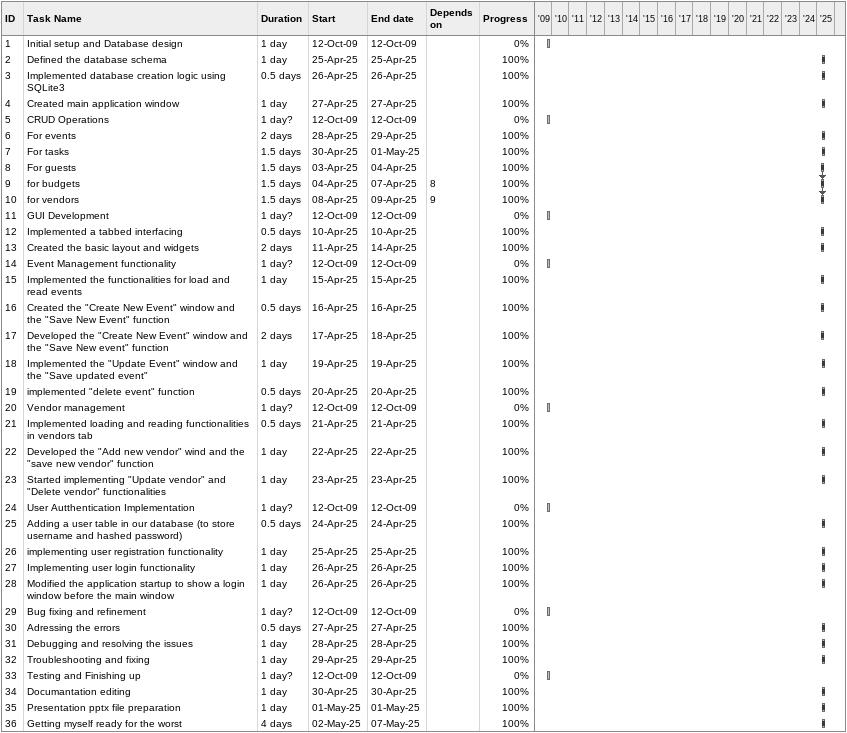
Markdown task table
| ID | Task | Duration | Start | Finish | Predecessors | % complete |
|---|---|---|---|---|---|---|
| 1 | Initial setup and Database design | 1d | 2009-10-12 | 2009-10-12 |  | 0 |
| 2 | Defined the database schema | 1d | 2025-04-25 | 2025-04-25 |  | 100 |
| 3 | Implemented database creation logic using SQLite3 | 0.5d | 2025-04-26 | 2025-04-26 |  | 100 |
| 4 | Created main application window | 1d | 2025-04-27 | 2025-04-27 |  | 100 |
| 5 | CRUD Operations | 1d? | 2009-10-12 | 2009-10-12 |  | 0 |
| 6 | For events | 2d | 2025-04-28 | 2025-04-29 |  | 100 |
| 7 | For tasks | 1.5d | 2025-04-30 | 2025-05-01 |  | 100 |
| 8 | For guests | 1.5d | 2025-04-03 | 2025-04-04 |  | 100 |
| 9 | for budgets | 1.5d | 2025-04-04 | 2025-04-07 | 8 | 100 |
| 10 | for vendors | 1.5d | 2025-04-08 | 2025-04-09 | 9 | 100 |
| 11 | GUI Development | 1d? | 2009-10-12 | 2009-10-12 |  | 0 |
| 12 | Implemented a tabbed interfacing | 0.5d | 2025-04-10 | 2025-04-10 |  | 100 |
| 13 | Created the basic layout and widgets | 2d | 2025-04-11 | 2025-04-14 |  | 100 |
| 14 | Event Management functionality | 1d? | 2009-10-12 | 2009-10-12 |  | 0 |
| 15 | Implemented the functionalities for load and read events | 1d | 2025-04-15 | 2025-04-15 |  | 100 |
| 16 | Created the "Create New Event" window and the "Save New Event" function | 0.5d | 2025-04-16 | 2025-04-16 |  | 100 |
| 17 | Developed the "Create New Event" window and the "Save New event" function | 2d | 2025-04-17 | 2025-04-18 |  | 100 |
| 18 | Implemented the "Update Event" window and the "Save updated event" | 1d | 2025-04-19 | 2025-04-19 |  | 100 |
| 19 | implemented "delete event" function | 0.5d | 2025-04-20 | 2025-04-20 |  | 100 |
| 20 | Vendor management | 1d? | 2009-10-12 | 2009-10-12 |  | 0 |
| 21 | Implemented loading and reading functionalities in vendors tab | 0.5d | 2025-04-21 | 2025-04-21 |  | 100 |
| 22 | Developed the "Add new vendor" wind and the "save new vendor" function | 1d | 2025-04-22 | 2025-04-22 |  | 100 |
| 23 | Started implementing "Update vendor" and "Delete vendor" functionalities | 1d | 2025-04-23 | 2025-04-23 |  | 100 |
| 24 | User Autthentication Implementation | 1d? | 2009-10-12 | 2009-10-12 |  | 0 |
| 25 | Adding a user table in our database (to store username and hashed password) | 0.5d | 2025-04-24 | 2025-04-24 |  | 100 |
| 26 | implementing user registration functionality | 1d | 2025-04-25 | 2025-04-25 |  | 100 |
| 27 | Implementing user login functionality | 1d | 2025-04-26 | 2025-04-26 |  | 100 |
| 28 | Modified the application startup to show a login window before the main window | 1d | 2025-04-26 | 2025-04-26 |  | 100 |
| 29 | Bug fixing and refinement | 1d? | 2009-10-12 | 2009-10-12 |  | 0 |
| 30 | Adressing the errors | 0.5d | 2025-04-27 | 2025-04-27 |  | 100 |
| 31 | Debugging and resolving the issues | 1d | 2025-04-28 | 2025-04-28 |  | 100 |
| 32 | Troubleshooting and fixing | 1d | 2025-04-29 | 2025-04-29 |  | 100 |
| 33 | Testing and Finishing up | 1d? | 2009-10-12 | 2009-10-12 |  | 0 |
| 34 | Documantation editing | 1d | 2025-04-30 | 2025-04-30 |  | 100 |
| 35 | Presentation pptx file preparation | 1d | 2025-05-01 | 2025-05-01 |  | 100 |
| 36 | Getting myself ready for the worst | 4d | 2025-05-02 | 2025-05-07 |  | 100 |
